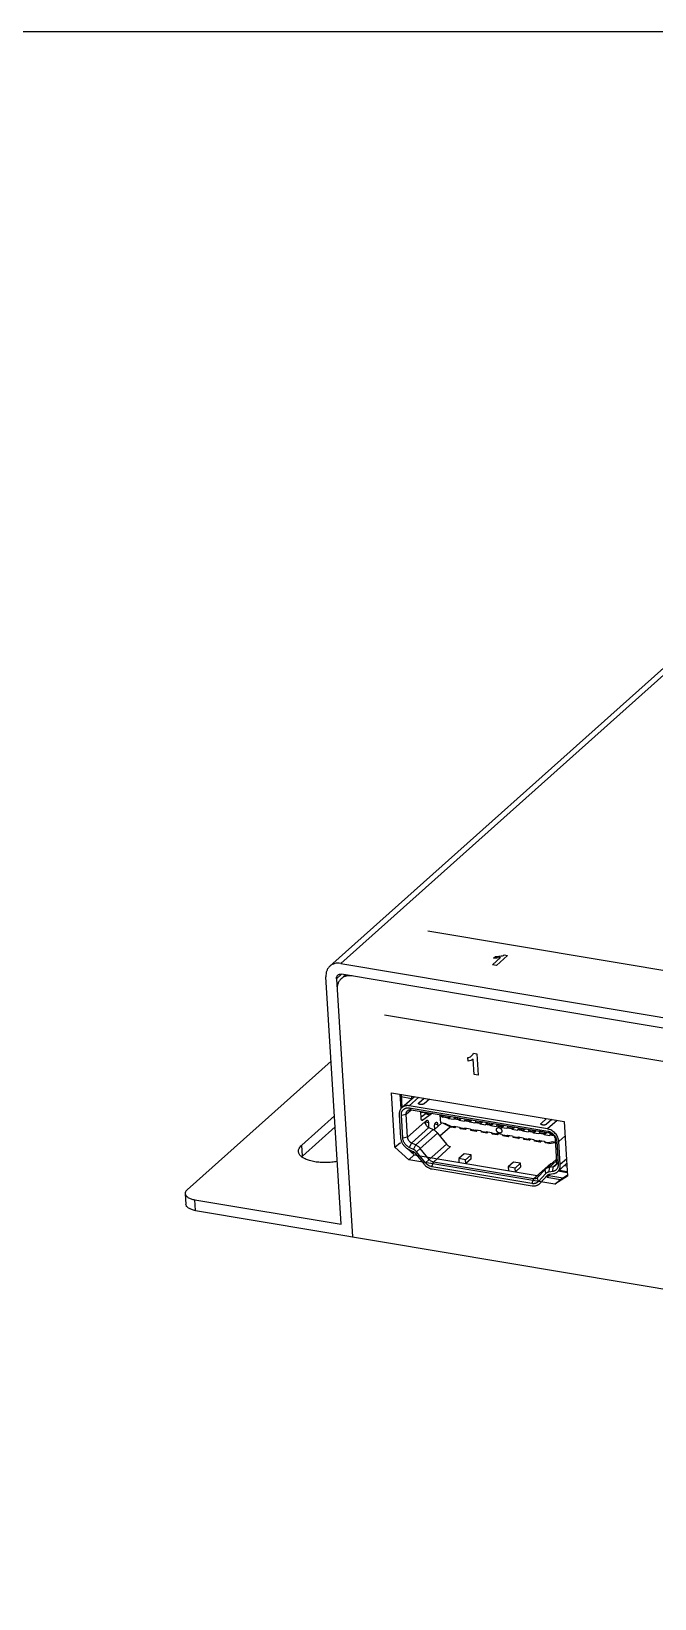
# Paper-space layout 'HD-MD4X2-4K-E_1' of a CAD drawing. Header units: inches. Extents: x 0 to 22, y 0 to 17.
# Drawn here: x 11.06 to 13.11, y 11.85 to 17 of the extents above; entities that cross this region are included whole.
import ezdxf

# ---------------------------------------------------------------- set-up
doc = ezdxf.new("R2010")
doc.units = ezdxf.units.IN
doc.header["$LTSCALE"] = 1.21
doc.header["$MEASUREMENT"] = 0
doc.layers.get('0').update_dxf_attribs({"linetype": 'CONTINUOUS'})

psp = doc.layouts.new('HD-MD4X2-4K-E_1')

# ---------------------------------------------------------------- linework, layer by layer
at = {"color": 7, "linetype": 'CONTINUOUS'}
for p, q in [((0, 17), (22, 17)), ((13.8523, 15.5435), (12.0405, 13.9257)), ((12.0765, 13.935), (13.8883, 15.5527)), ((12.363, 14.0419), (13.7539, 13.8089)), ((12.0765, 13.935), (18.6272, 12.8376)), ((12.5756, 13.9306), (12.6017, 13.9538)), ((12.5892, 13.9283), (12.5756, 13.9306)), ((12.5789, 13.9521), (12.5852, 13.9577)), ((12.6254, 13.9606), (12.5892, 13.9283)), ((12.6144, 13.9625), (12.6254, 13.9606)), ((12.0778, 13.0769), (12.0273, 13.8905)), ((12.0623, 13.8846), (12.0788, 13.8993)), ((12.0623, 13.8846), (12.115, 13.0356)), ((18.6294, 12.802), (12.0787, 13.8994)), ((12.0858, 13.8915), (12.0921, 13.8972)), ((12.2205, 13.7662), (13.6114, 13.5332)), ((12.0445, 13.6133), (11.5707, 13.1903)), ((12.4953, 13.6129), (12.4945, 13.6252)), ((12.5151, 13.5692), (12.5119, 13.6203)), ((12.5132, 13.6397), (12.524, 13.6379)), ((12.524, 13.6379), (12.5284, 13.567)), ((12.5284, 13.567), (12.5151, 13.5692)), ((12.2547, 13.3305), (12.2436, 13.5097)), ((12.2436, 13.5097), (12.8111, 13.4146)), ((12.2708, 13.5052), (12.2738, 13.4564)), ((12.2746, 13.5045), (12.2773, 13.4604)), ((12.2746, 13.4967), (12.3096, 13.4909)), ((12.2774, 13.4605), (12.3185, 13.4972)), ((12.2915, 13.4388), (12.3081, 13.4536)), ((12.3015, 13.4666), (12.333, 13.4947)), ((12.7569, 13.3903), (12.3015, 13.4666)), ((12.3079, 13.4536), (12.3019, 13.4595)), ((12.3019, 13.4595), (12.7573, 13.3832)), ((12.3079, 13.4536), (12.7633, 13.3773)), ((12.3094, 13.4986), (12.3096, 13.4909)), ((12.3096, 13.4909), (12.3097, 13.4893)), ((12.3332, 13.4764), (12.3505, 13.4918)), ((12.3335, 13.4724), (12.3332, 13.4764)), ((12.368, 13.4889), (12.3507, 13.4735)), ((12.0557, 13.4331), (11.9479, 13.3369)), ((12.2686, 13.437), (12.2733, 13.3613)), ((12.2756, 13.4358), (12.2915, 13.4388)), ((12.2803, 13.3601), (12.2756, 13.4358)), ((12.2962, 13.3631), (12.2915, 13.4388)), ((12.3531, 13.4139), (12.2962, 13.3631)), ((12.3407, 13.4252), (12.3393, 13.4484)), ((12.3513, 13.4429), (12.3395, 13.4449)), ((12.3404, 13.4304), (12.3602, 13.4449)), ((12.3463, 13.419), (12.3423, 13.4197)), ((12.3777, 13.4419), (12.3463, 13.419)), ((12.3511, 13.4464), (12.3513, 13.4429)), ((12.3513, 13.4429), (12.3552, 13.4457)), ((12.3542, 13.4086), (12.3551, 13.4121)), ((12.3542, 13.4086), (12.3558, 13.4049)), ((12.3556, 13.4136), (12.3645, 13.4121)), ((12.3645, 13.4121), (12.3655, 13.3954)), ((12.3862, 13.4071), (12.395, 13.4056)), ((12.395, 13.4056), (12.3954, 13.3985)), ((12.4084, 13.4101), (12.3954, 13.3985)), ((12.4037, 13.4355), (12.4057, 13.4372)), ((12.4053, 13.4106), (12.4037, 13.4355)), ((12.4037, 13.4355), (12.4065, 13.435)), ((12.4219, 13.4078), (12.4053, 13.4106)), ((12.4083, 13.4366), (12.4065, 13.435)), ((12.4083, 13.4366), (12.4318, 13.4327)), ((12.4121, 13.4288), (12.4139, 13.4304)), ((12.4303, 13.4258), (12.4121, 13.4288)), ((12.4128, 13.4094), (12.4393, 13.3963)), ((12.4321, 13.4274), (12.4139, 13.4304)), ((12.4219, 13.4078), (12.438, 13.3999)), ((12.4321, 13.4274), (12.4303, 13.4258)), ((12.4305, 13.424), (12.4303, 13.4258)), ((12.439, 13.4317), (12.4305, 13.424)), ((12.448, 13.4211), (12.4305, 13.424)), ((12.4318, 13.4327), (12.432, 13.4328)), ((12.4318, 13.4327), (12.4321, 13.4274)), ((12.4496, 13.4244), (12.4479, 13.4228)), ((12.448, 13.4211), (12.4479, 13.4228)), ((12.4654, 13.4199), (12.4479, 13.4228)), ((12.4493, 13.4298), (12.4495, 13.4299)), ((12.4493, 13.4298), (12.4496, 13.4244)), ((12.4493, 13.4298), (12.4668, 13.4268)), ((12.4672, 13.4215), (12.4496, 13.4244)), ((12.4672, 13.4215), (12.4654, 13.4199)), ((12.4655, 13.4181), (12.4654, 13.4199)), ((12.4741, 13.4258), (12.4655, 13.4181)), ((12.483, 13.4152), (12.4655, 13.4181)), ((12.4668, 13.4268), (12.467, 13.427)), ((12.4668, 13.4268), (12.4672, 13.4215)), ((12.4847, 13.4186), (12.4829, 13.417)), ((12.483, 13.4152), (12.4829, 13.417)), ((12.5004, 13.414), (12.4829, 13.417)), ((12.4843, 13.4239), (12.4845, 13.424)), ((12.4843, 13.4239), (12.4847, 13.4186)), ((12.4843, 13.4239), (12.5019, 13.4209)), ((12.5022, 13.4156), (12.4847, 13.4186)), ((12.5022, 13.4156), (12.5004, 13.414)), ((12.5005, 13.4123), (12.5004, 13.414)), ((12.5091, 13.4199), (12.5005, 13.4123)), ((12.518, 13.4093), (12.5005, 13.4123)), ((12.5019, 13.4209), (12.502, 13.4211)), ((12.5019, 13.4209), (12.5022, 13.4156)), ((12.5197, 13.4127), (12.5179, 13.4111)), ((12.518, 13.4093), (12.5179, 13.4111)), ((12.5354, 13.4082), (12.5179, 13.4111)), ((12.5194, 13.418), (12.5195, 13.4182)), ((12.5194, 13.418), (12.5197, 13.4127)), ((12.5194, 13.418), (12.5369, 13.4151)), ((12.5372, 13.4098), (12.5197, 13.4127)), ((12.5372, 13.4098), (12.5354, 13.4082)), ((12.5355, 13.4064), (12.5354, 13.4082)), ((12.5441, 13.4141), (12.5355, 13.4064)), ((12.5531, 13.4034), (12.5355, 13.4064)), ((12.5369, 13.4151), (12.5371, 13.4152)), ((12.5369, 13.4151), (12.5372, 13.4098)), ((12.5547, 13.4068), (12.5529, 13.4052)), ((12.5531, 13.4034), (12.5529, 13.4052)), ((12.5705, 13.4023), (12.5529, 13.4052)), ((12.5544, 13.4121), (12.5546, 13.4123)), ((12.5544, 13.4121), (12.5547, 13.4068)), ((12.5544, 13.4121), (12.5719, 13.4092)), ((12.5722, 13.4039), (12.5547, 13.4068)), ((12.5722, 13.4039), (12.5705, 13.4023)), ((12.5706, 13.4005), (12.5705, 13.4023)), ((12.5792, 13.4082), (12.5706, 13.4005)), ((12.5719, 13.4092), (12.5721, 13.4094)), ((12.5719, 13.4092), (12.5722, 13.4039)), ((12.5894, 13.4063), (12.5896, 13.4064)), ((12.5894, 13.4063), (12.5898, 13.4009)), ((12.5894, 13.4063), (12.6069, 13.4033)), ((12.6142, 13.4023), (12.6056, 13.3946)), ((12.6069, 13.4033), (12.6071, 13.4035)), ((12.6069, 13.4033), (12.6073, 13.398)), ((12.7361, 13.4089), (12.7533, 13.4243)), ((12.7363, 13.4049), (12.7361, 13.4089)), ((12.7708, 13.4214), (12.7536, 13.406)), ((12.7883, 13.4184), (12.7569, 13.3903)), ((12.8111, 13.4146), (12.8222, 13.2354)), ((12.0579, 13.3976), (11.9501, 13.3014)), ((12.2733, 13.3613), (12.274, 13.3562)), ((12.2962, 13.3631), (12.2803, 13.3601)), ((12.3096, 13.3441), (12.3665, 13.3948)), ((12.38, 13.3885), (12.3231, 13.3377)), ((12.3381, 13.3258), (12.395, 13.3766)), ((12.3665, 13.3948), (12.38, 13.3885)), ((12.3847, 13.389), (12.3827, 13.3871)), ((12.3843, 13.3961), (12.3847, 13.389)), ((12.3954, 13.3985), (12.3847, 13.389)), ((12.395, 13.3766), (12.4244, 13.3404)), ((12.4025, 13.3675), (12.4364, 13.3977)), ((12.438, 13.3999), (12.4494, 13.398)), ((12.4515, 13.3942), (12.4393, 13.3963)), ((12.4493, 13.3997), (12.4494, 13.398)), ((12.4493, 13.3997), (12.4668, 13.3968)), ((12.4511, 13.3994), (12.4494, 13.398)), ((12.4515, 13.3942), (12.4512, 13.3994)), ((12.4515, 13.3942), (12.4564, 13.3986)), ((12.4668, 13.3968), (12.4669, 13.395)), ((12.4669, 13.395), (12.4844, 13.3921)), ((12.469, 13.3913), (12.4688, 13.3947)), ((12.4865, 13.3884), (12.469, 13.3913)), ((12.4843, 13.3939), (12.4844, 13.3921)), ((12.4843, 13.3939), (12.5018, 13.3909)), ((12.4861, 13.3936), (12.4844, 13.3921)), ((12.4865, 13.3884), (12.4862, 13.3936)), ((12.4865, 13.3884), (12.4914, 13.3927)), ((12.5018, 13.3909), (12.5019, 13.3892)), ((12.5019, 13.3892), (12.5195, 13.3862)), ((12.5041, 13.3854), (12.5038, 13.3888)), ((12.5216, 13.3825), (12.5041, 13.3854)), ((12.5194, 13.388), (12.5195, 13.3862)), ((12.5194, 13.388), (12.5369, 13.3851)), ((12.5211, 13.3877), (12.5195, 13.3862)), ((12.5216, 13.3825), (12.5213, 13.3877)), ((12.5216, 13.3825), (12.5264, 13.3868)), ((12.5369, 13.3851), (12.537, 13.3833)), ((12.537, 13.3833), (12.5545, 13.3804)), ((12.5391, 13.3796), (12.5389, 13.383)), ((12.5566, 13.3766), (12.5391, 13.3796)), ((12.5544, 13.3821), (12.5545, 13.3804)), ((12.5544, 13.3821), (12.5719, 13.3792)), ((12.5561, 13.3818), (12.5545, 13.3804)), ((12.5566, 13.3766), (12.5563, 13.3818)), ((12.5566, 13.3766), (12.5615, 13.3809)), ((12.5881, 13.3976), (12.5706, 13.4005)), ((12.5719, 13.3792), (12.572, 13.3774)), ((12.572, 13.3774), (12.5895, 13.3745)), ((12.5741, 13.3737), (12.5739, 13.3771)), ((12.5916, 13.3708), (12.5741, 13.3737)), ((12.5898, 13.4009), (12.588, 13.3994)), ((12.5881, 13.3976), (12.588, 13.3994)), ((12.6055, 13.3964), (12.588, 13.3994)), ((12.5894, 13.3763), (12.5895, 13.3745)), ((12.5894, 13.3763), (12.6069, 13.3733)), ((12.5912, 13.376), (12.5895, 13.3745)), ((12.6073, 13.398), (12.5898, 13.4009)), ((12.5916, 13.3708), (12.5913, 13.3759)), ((12.5916, 13.3708), (12.5965, 13.3751)), ((12.6073, 13.398), (12.6055, 13.3964)), ((12.6056, 13.3946), (12.6055, 13.3964)), ((12.6231, 13.3917), (12.6056, 13.3946)), ((12.6069, 13.3733), (12.607, 13.3716)), ((12.607, 13.3716), (12.6246, 13.3686)), ((12.6092, 13.3678), (12.6089, 13.3712)), ((12.6267, 13.3649), (12.6092, 13.3678)), ((12.6248, 13.3951), (12.623, 13.3935)), ((12.6231, 13.3917), (12.623, 13.3935)), ((12.6405, 13.3906), (12.623, 13.3935)), ((12.6244, 13.3704), (12.6246, 13.3686)), ((12.6244, 13.3704), (12.642, 13.3675)), ((12.6245, 13.4004), (12.6246, 13.4006)), ((12.6245, 13.4004), (12.6248, 13.3951)), ((12.6245, 13.4004), (12.642, 13.3975)), ((12.6262, 13.3701), (12.6246, 13.3686)), ((12.6423, 13.3921), (12.6248, 13.3951)), ((12.6267, 13.3649), (12.6263, 13.3701)), ((12.6267, 13.3649), (12.6315, 13.3692)), ((12.6423, 13.3921), (12.6405, 13.3906)), ((12.6406, 13.3888), (12.6405, 13.3906)), ((12.6492, 13.3964), (12.6406, 13.3888)), ((12.6581, 13.3858), (12.6406, 13.3888)), ((12.642, 13.3975), (12.6422, 13.3976)), ((12.642, 13.3975), (12.6423, 13.3921)), ((12.642, 13.3675), (12.6421, 13.3657)), ((12.6421, 13.3657), (12.6596, 13.3628)), ((12.6442, 13.3619), (12.644, 13.3654)), ((12.6617, 13.359), (12.6442, 13.3619)), ((12.6598, 13.3892), (12.658, 13.3876)), ((12.6581, 13.3858), (12.658, 13.3876)), ((12.6756, 13.3847), (12.658, 13.3876)), ((12.6595, 13.3945), (12.6597, 13.3947)), ((12.6595, 13.3945), (12.6598, 13.3892)), ((12.6595, 13.3945), (12.677, 13.3916)), ((12.6595, 13.3645), (12.6596, 13.3628)), ((12.6595, 13.3645), (12.677, 13.3616)), ((12.6612, 13.3642), (12.6596, 13.3628)), ((12.6773, 13.3863), (12.6598, 13.3892)), ((12.6617, 13.359), (12.6614, 13.3642)), ((12.6617, 13.359), (12.6665, 13.3633)), ((12.6773, 13.3863), (12.6756, 13.3847)), ((12.6757, 13.3829), (12.6756, 13.3847)), ((12.6843, 13.3906), (12.6757, 13.3829)), ((12.6932, 13.38), (12.6757, 13.3829)), ((12.677, 13.3916), (12.6772, 13.3918)), ((12.677, 13.3916), (12.6773, 13.3863)), ((12.677, 13.3616), (12.6771, 13.3598)), ((12.6771, 13.3598), (12.6946, 13.3569)), ((12.6792, 13.3561), (12.679, 13.3595)), ((12.6967, 13.3531), (12.6792, 13.3561)), ((12.6949, 13.3833), (12.6931, 13.3818)), ((12.6932, 13.38), (12.6931, 13.3818)), ((12.7106, 13.3788), (12.6931, 13.3818)), ((12.6945, 13.3887), (12.6947, 13.3888)), ((12.6945, 13.3887), (12.6949, 13.3833)), ((12.6945, 13.3887), (12.712, 13.3857)), ((12.6945, 13.3587), (12.6946, 13.3569)), ((12.6945, 13.3587), (12.712, 13.3557)), ((12.6963, 13.3584), (12.6946, 13.3569)), ((12.7124, 13.3804), (12.6949, 13.3833)), ((12.6967, 13.3531), (12.6964, 13.3583)), ((12.6967, 13.3531), (12.7016, 13.3575)), ((12.7124, 13.3804), (12.7106, 13.3788)), ((12.7107, 13.377), (12.7106, 13.3788)), ((12.7193, 13.3847), (12.7107, 13.377)), ((12.7282, 13.3741), (12.7107, 13.377)), ((12.712, 13.3857), (12.7122, 13.3859)), ((12.712, 13.3857), (12.7124, 13.3804)), ((12.712, 13.3557), (12.7121, 13.3539)), ((12.7121, 13.3539), (12.7296, 13.351)), ((12.7142, 13.3502), (12.714, 13.3536)), ((12.7318, 13.3473), (12.7142, 13.3502)), ((12.7299, 13.3775), (12.7281, 13.3759)), ((12.7282, 13.3741), (12.7281, 13.3759)), ((12.7456, 13.3729), (12.7281, 13.3759)), ((12.7295, 13.3528), (12.7296, 13.351)), ((12.7295, 13.3528), (12.747, 13.3499)), ((12.7296, 13.3828), (12.7297, 13.383)), ((12.7296, 13.3828), (12.7299, 13.3775)), ((12.7471, 13.3799), (12.7296, 13.3828)), ((12.7313, 13.3525), (12.7296, 13.351)), ((12.7474, 13.3745), (12.7299, 13.3775)), ((12.7318, 13.3473), (12.7314, 13.3525)), ((12.7318, 13.3473), (12.7366, 13.3516)), ((12.7474, 13.3745), (12.7456, 13.3729)), ((12.7457, 13.3712), (12.7456, 13.3729)), ((12.7543, 13.3788), (12.7457, 13.3712)), ((12.7632, 13.3682), (12.7457, 13.3712)), ((12.747, 13.3499), (12.7472, 13.3481)), ((12.7471, 13.3799), (12.7472, 13.38)), ((12.7471, 13.3799), (12.7474, 13.3745)), ((12.7573, 13.3832), (12.7633, 13.3773)), ((12.7649, 13.3716), (12.7631, 13.37)), ((12.7632, 13.3682), (12.7631, 13.37)), ((12.778, 13.3675), (12.7631, 13.37)), ((12.7646, 13.3769), (12.7647, 13.377)), ((12.7646, 13.3769), (12.7649, 13.3716)), ((12.7657, 13.3767), (12.7646, 13.3769)), ((12.7763, 13.3697), (12.7649, 13.3716)), ((12.7819, 13.3566), (12.7866, 13.2809)), ((12.7819, 13.3566), (12.7871, 13.3501)), ((12.7871, 13.3501), (12.7918, 13.2744)), ((12.7941, 13.3489), (12.8141, 13.3668)), ((11.9501, 13.3014), (11.9475, 13.2989)), ((11.9501, 13.3014), (11.9479, 13.3369)), ((12.2547, 13.3305), (12.2726, 13.3464)), ((12.3001, 13.2893), (12.2547, 13.3305)), ((12.2811, 13.3397), (12.2811, 13.3386)), ((12.295, 13.326), (12.318, 13.3052)), ((12.3001, 13.2893), (12.318, 13.3052)), ((12.3002, 13.3232), (12.3137, 13.3168)), ((12.3096, 13.3441), (12.3018, 13.3296)), ((12.3153, 13.3232), (12.3018, 13.3296)), ((12.3207, 13.3111), (12.3093, 13.313)), ((12.3231, 13.3377), (12.3096, 13.3441)), ((12.3153, 13.3232), (12.3231, 13.3377)), ((12.318, 13.3052), (12.7289, 13.2364)), ((12.3204, 13.3115), (12.3497, 13.2753)), ((12.3381, 13.3258), (12.3253, 13.3153)), ((12.3547, 13.2792), (12.3253, 13.3153)), ((12.3675, 13.2896), (12.3381, 13.3258)), ((12.4244, 13.3404), (12.3675, 13.2896)), ((12.381, 13.2814), (12.4379, 13.3322)), ((12.4824, 13.3089), (12.4645, 13.293)), ((12.5051, 13.3051), (12.4824, 13.3089)), ((12.5051, 13.3051), (12.4873, 13.2892)), ((12.5059, 13.2926), (12.5051, 13.3051)), ((12.7472, 13.3481), (12.7586, 13.3462)), ((12.7493, 13.3443), (12.7491, 13.3478)), ((12.7615, 13.3423), (12.7493, 13.3443)), ((12.7586, 13.3462), (12.774, 13.3489)), ((12.7615, 13.3423), (12.7826, 13.346)), ((12.774, 13.3489), (12.7825, 13.3474)), ((12.7988, 13.2732), (12.7941, 13.3489)), ((12.7811, 13.2087), (12.3001, 13.2893)), ((12.3547, 13.2792), (12.3675, 13.2896)), ((12.3763, 13.266), (12.381, 13.2814)), ((12.7056, 13.2108), (12.3763, 13.266)), ((12.3768, 13.2589), (12.706, 13.2037)), ((12.7102, 13.2263), (12.381, 13.2814)), ((12.4645, 13.293), (12.4653, 13.2805)), ((12.4873, 13.2892), (12.4645, 13.293)), ((12.4881, 13.2767), (12.4873, 13.2892)), ((12.5059, 13.2926), (12.4881, 13.2767)), ((12.6452, 13.2816), (12.6274, 13.2657)), ((12.6274, 13.2657), (12.6282, 13.2533)), ((12.6502, 13.2619), (12.6274, 13.2657)), ((12.668, 13.2778), (12.6452, 13.2816)), ((12.668, 13.2778), (12.6502, 13.2619)), ((12.651, 13.2494), (12.6502, 13.2619)), ((12.6688, 13.2654), (12.651, 13.2494)), ((12.6688, 13.2654), (12.668, 13.2778)), ((12.7671, 13.2771), (12.7102, 13.2263)), ((12.7485, 13.2571), (12.723, 13.2301)), ((12.7515, 13.244), (12.7485, 13.2571)), ((12.7499, 13.2584), (12.786, 13.2907)), ((12.7623, 13.2641), (12.7607, 13.2486)), ((12.7737, 13.2506), (12.7607, 13.2486)), ((12.7623, 13.2641), (12.7863, 13.2856)), ((12.7753, 13.266), (12.7623, 13.2641)), ((12.7671, 13.2771), (12.7705, 13.2768)), ((12.7737, 13.2506), (12.7753, 13.266)), ((12.7861, 13.2757), (12.7753, 13.266)), ((12.7918, 13.2744), (12.7866, 13.2809)), ((12.79, 13.2497), (12.8197, 13.2763)), ((12.8216, 13.2461), (12.7916, 13.2512)), ((12.7956, 13.2547), (12.8213, 13.2504)), ((12.8188, 13.2911), (12.7988, 13.2732)), ((12.8202, 13.2682), (12.8121, 13.2695)), ((12.8215, 13.2474), (12.8203, 13.2463)), ((12.7102, 13.2263), (12.7056, 13.2108)), ((12.723, 13.2301), (12.7223, 13.2293)), ((12.723, 13.2301), (12.726, 13.217)), ((12.7515, 13.244), (12.726, 13.217)), ((12.73, 13.2099), (12.7316, 13.2114)), ((12.7316, 13.2114), (12.757, 13.2384)), ((12.7657, 13.2419), (12.7547, 13.2321)), ((12.7548, 13.232), (12.7659, 13.2419)), ((12.7548, 13.232), (12.7989, 13.2247)), ((12.7591, 13.2313), (12.7588, 13.2356)), ((12.7608, 13.2374), (12.8067, 13.2297)), ((12.7631, 13.2415), (12.7762, 13.2434)), ((12.8222, 13.2354), (12.7811, 13.2087)), ((12.7811, 13.2087), (12.7989, 13.2247)), ((12.7989, 13.2247), (12.822, 13.2396)), ((11.5643, 13.1778), (11.5665, 13.1423)), ((11.5987, 13.1221), (11.5965, 13.1576)), ((11.5965, 13.1576), (12.0778, 13.0769)), ((11.5987, 13.1221), (19.2171, 11.8458))]:
    psp.add_line(p, q, dxfattribs=at)
for centre, radius, start, end in [((12.1028, 13.8563), 0.0376, 120.8699, 131.754), ((12.3767, 13.4049), 0.0228, 159.0369, 161.6806), ((12.3767, 13.4165), 0.0239, 209.2962, 211.4721), ((12.7648, 13.2417), 0.0224, 131.7551, 136.6868), ((12.7642, 13.2316), 0.00995, 131.7269, 136.6867), ((12.7643, 13.2315), 0.00999, 123.4799, 131.7252)]:
    psp.add_arc(centre, radius, start, end, dxfattribs=at)
psp.add_ellipse((12.3635, 13.4395), major_axis=(0.00394, 0.00009), ratio=0.365162, dxfattribs=at)
for points, knots in [([(12.0405, 13.9257), (12.0382, 13.9237), (12.034, 13.9189), (12.0297, 13.9103), (12.0273, 13.9007), (12.0271, 13.8939), (12.0273, 13.8905)], [0, 0, 0, 0, 0.238556, 0.482266, 0.735577, 1, 1, 1, 1]), ([(12.0765, 13.935), (12.0732, 13.9355), (12.0665, 13.936), (12.0568, 13.9347), (12.0479, 13.9313), (12.0428, 13.9278), (12.0405, 13.9257)], [0, 0, 0, 0, 0.264172, 0.517417, 0.761235, 1, 1, 1, 1]), ([(12.5852, 13.9577), (12.5874, 13.9577), (12.5924, 13.9579), (12.6002, 13.9587), (12.608, 13.9601), (12.6125, 13.9616), (12.6144, 13.9625)], [0, 0, 0, 0, 0.219873, 0.481992, 0.750434, 1, 1, 1, 1]), ([(12.0623, 13.8846), (12.0622, 13.8857), (12.0623, 13.888), (12.0631, 13.8912), (12.0646, 13.8941), (12.0659, 13.8957), (12.0667, 13.8964)], [0, 0, 0, 0, 0.26411, 0.517706, 0.761572, 1, 1, 1, 1]), ([(12.0777, 13.8843), (12.0754, 13.8823), (12.0713, 13.8775), (12.0669, 13.8689), (12.0645, 13.8593), (12.0643, 13.8525), (12.0645, 13.8491)], [0, 0, 0, 0, 0.238556, 0.482266, 0.735577, 1, 1, 1, 1]), ([(12.0667, 13.8964), (12.0675, 13.897), (12.0692, 13.8982), (12.0721, 13.8993), (12.0754, 13.8998), (12.0776, 13.8996), (12.0787, 13.8994)], [0, 0, 0, 0, 0.238646, 0.482625, 0.736146, 1, 1, 1, 1]), ([(12.0976, 13.8937), (12.0951, 13.8932), (12.0902, 13.892), (12.0856, 13.8898), (12.0835, 13.8885)], [0, 0, 0, 0, 0.506401, 1, 1, 1, 1]), ([(12.1137, 13.8936), (12.1124, 13.8938), (12.107, 13.8945), (12.1016, 13.8943), (12.0976, 13.8937)], [0, 0, 0, 0, 0.256619, 1, 1, 1, 1]), ([(12.4945, 13.6252), (12.4964, 13.6255), (12.5003, 13.6267), (12.5057, 13.6297), (12.5105, 13.6338), (12.5126, 13.6377), (12.5132, 13.6397)], [0, 0, 0, 0, 0.219964, 0.482083, 0.750422, 1, 1, 1, 1]), ([(12.2774, 13.4605), (12.2767, 13.4598), (12.2752, 13.4583), (12.2733, 13.4558), (12.2717, 13.4531), (12.2706, 13.4507), (12.2699, 13.4486), (12.2693, 13.4465), (12.2688, 13.4438), (12.2685, 13.4404), (12.2686, 13.4381), (12.2686, 13.437)], [0, 0, 0, 0, 0.118983, 0.238641, 0.359597, 0.482399, 0.544674, 0.60759, 0.735482, 0.866327, 1, 1, 1, 1]), ([(12.2756, 13.4358), (12.2756, 13.4367), (12.2756, 13.4385), (12.2758, 13.4412), (12.2763, 13.4438), (12.277, 13.4463), (12.2781, 13.4486), (12.2793, 13.4508), (12.2808, 13.4528), (12.2826, 13.4545), (12.2845, 13.4561), (12.2866, 13.4574), (12.2889, 13.4584), (12.2913, 13.4592), (12.2938, 13.4597), (12.2965, 13.4599), (12.2992, 13.4599), (12.301, 13.4597), (12.3019, 13.4595)], [0, 0, 0, 0, 0.066876, 0.132346, 0.196347, 0.258978, 0.320439, 0.380975, 0.440855, 0.500386, 0.559901, 0.619734, 0.680195, 0.741557, 0.804069, 0.867938, 0.933267, 1, 1, 1, 1]), ([(12.3015, 13.4666), (12.3003, 13.4668), (12.2981, 13.4671), (12.2947, 13.4671), (12.292, 13.4669), (12.2898, 13.4665), (12.2878, 13.4661), (12.2853, 13.4653), (12.2824, 13.464), (12.2798, 13.4624), (12.2782, 13.4611), (12.2774, 13.4605)], [0, 0, 0, 0, 0.133533, 0.264274, 0.39211, 0.455014, 0.517289, 0.640122, 0.761148, 0.880904, 1, 1, 1, 1]), ([(12.2959, 13.4505), (12.2963, 13.4509), (12.2971, 13.4515), (12.2984, 13.4523), (12.2998, 13.453), (12.3013, 13.4534), (12.3029, 13.4537), (12.3051, 13.4539), (12.3068, 13.4538), (12.3079, 13.4536)], [0, 0, 0, 0, 0.119151, 0.23895, 0.360001, 0.482875, 0.608079, 0.736019, 1, 1, 1, 1]), ([(12.3322, 13.4743), (12.3322, 13.4745), (12.3322, 13.4749), (12.3324, 13.4754), (12.3327, 13.4759), (12.3331, 13.4763), (12.3332, 13.4764)], [0, 0, 0, 0, 0.218608, 0.451706, 0.710185, 1, 1, 1, 1]), ([(12.3507, 13.4735), (12.3505, 13.4732), (12.3499, 13.4728), (12.3488, 13.4722), (12.3475, 13.4717), (12.3461, 13.4713), (12.3446, 13.471), (12.3431, 13.4708), (12.3414, 13.4707), (12.3398, 13.4707), (12.3383, 13.4708), (12.3369, 13.4711), (12.3356, 13.4714), (12.3346, 13.4718), (12.3339, 13.4721), (12.3334, 13.4725), (12.3329, 13.4729), (12.3325, 13.4733), (12.3323, 13.4736), (12.3322, 13.474), (12.3322, 13.4742), (12.3322, 13.4743)], [0, 0, 0, 0, 0.051715, 0.110895, 0.176745, 0.248162, 0.323798, 0.402024, 0.481127, 0.559341, 0.634955, 0.706352, 0.772137, 0.831198, 0.858006, 0.882948, 0.927314, 0.947081, 0.965532, 0.983019, 1, 1, 1, 1]), ([(12.2915, 13.4388), (12.2914, 13.4399), (12.2915, 13.4416), (12.2919, 13.4439), (12.2924, 13.4454), (12.293, 13.4469), (12.2938, 13.4482), (12.2948, 13.4495), (12.2955, 13.4502), (12.2959, 13.4505)], [0, 0, 0, 0, 0.264222, 0.392219, 0.517434, 0.640276, 0.761258, 0.880962, 1, 1, 1, 1]), ([(12.3441, 13.4183), (12.344, 13.4184), (12.3438, 13.4184), (12.3433, 13.4186), (12.3428, 13.419), (12.3422, 13.4196), (12.3418, 13.4204), (12.3414, 13.4214), (12.341, 13.4226), (12.3408, 13.4239), (12.3407, 13.4247), (12.3407, 13.4252)], [0, 0, 0, 0, 0.042134, 0.08508, 0.176195, 0.278316, 0.394136, 0.524782, 0.670201, 0.829352, 1, 1, 1, 1]), ([(12.3463, 13.419), (12.3461, 13.4189), (12.3458, 13.4186), (12.3452, 13.4184), (12.3446, 13.4183), (12.3443, 13.4183), (12.3441, 13.4183)], [0, 0, 0, 0, 0.280234, 0.536178, 0.773359, 1, 1, 1, 1]), ([(12.3531, 13.4139), (12.3531, 13.4135), (12.3533, 13.4117), (12.3537, 13.4099), (12.3542, 13.4086)], [0, 0, 0, 0, 0.24421, 1, 1, 1, 1]), ([(12.3554, 13.4131), (12.3556, 13.4135), (12.356, 13.4144), (12.3566, 13.4156), (12.3573, 13.4167), (12.358, 13.4176), (12.3587, 13.4182), (12.3592, 13.4186), (12.3596, 13.4188), (12.36, 13.4189), (12.3604, 13.419), (12.3607, 13.419), (12.361, 13.419), (12.3611, 13.419)], [0, 0, 0, 0, 0.171299, 0.331035, 0.477194, 0.608515, 0.724538, 0.777094, 0.826319, 0.872609, 0.916497, 0.958687, 1, 1, 1, 1]), ([(12.3563, 13.4041), (12.3569, 13.4031), (12.3583, 13.4012), (12.3607, 13.3986), (12.3635, 13.3965), (12.3655, 13.3953), (12.3665, 13.3948)], [0, 0, 0, 0, 0.251769, 0.504249, 0.754706, 1, 1, 1, 1]), ([(12.3611, 13.419), (12.3612, 13.419), (12.3614, 13.4189), (12.3619, 13.4187), (12.3624, 13.4183), (12.3629, 13.4177), (12.3634, 13.4169), (12.3638, 13.4159), (12.3641, 13.4147), (12.3644, 13.4135), (12.3645, 13.4126), (12.3645, 13.4121)], [0, 0, 0, 0, 0.042131, 0.085083, 0.176216, 0.278317, 0.394142, 0.524801, 0.670268, 0.829423, 1, 1, 1, 1]), ([(12.3843, 13.3961), (12.3843, 13.3965), (12.3842, 13.3975), (12.3843, 13.3995), (12.3846, 13.4019), (12.3852, 13.4044), (12.3858, 13.4062), (12.3863, 13.4075), (12.3869, 13.4087), (12.3875, 13.4097), (12.3881, 13.4106), (12.3888, 13.4114), (12.3895, 13.4119), (12.3902, 13.4123), (12.3908, 13.4125), (12.3913, 13.4125), (12.3915, 13.4125), (12.3916, 13.4125)], [0, 0, 0, 0, 0.072517, 0.148119, 0.303854, 0.458733, 0.533348, 0.604735, 0.672043, 0.734536, 0.791651, 0.84309, 0.888834, 0.929383, 0.965808, 0.983054, 1, 1, 1, 1]), ([(12.3916, 13.4125), (12.3917, 13.4125), (12.3919, 13.4124), (12.3924, 13.4122), (12.3929, 13.4118), (12.3935, 13.4112), (12.3939, 13.4104), (12.3943, 13.4094), (12.3947, 13.4082), (12.3949, 13.407), (12.395, 13.4061), (12.395, 13.4056)], [0, 0, 0, 0, 0.042131, 0.085083, 0.176216, 0.278317, 0.394142, 0.524801, 0.670268, 0.829423, 1, 1, 1, 1]), ([(12.4121, 13.4288), (12.4114, 13.4289), (12.4104, 13.4293), (12.4091, 13.4302), (12.4083, 13.431), (12.4076, 13.4319), (12.4069, 13.4332), (12.4066, 13.4343), (12.4065, 13.435)], [0, 0, 0, 0, 0.242759, 0.370303, 0.499699, 0.629137, 0.756807, 1, 1, 1, 1]), ([(12.4083, 13.4366), (12.4084, 13.4359), (12.4087, 13.4348), (12.4094, 13.4335), (12.4101, 13.4326), (12.4109, 13.4318), (12.4121, 13.4309), (12.4132, 13.4305), (12.4139, 13.4304)], [0, 0, 0, 0, 0.243193, 0.370863, 0.500302, 0.629697, 0.757241, 1, 1, 1, 1]), ([(12.735, 13.4068), (12.735, 13.407), (12.735, 13.4074), (12.7352, 13.4079), (12.7356, 13.4085), (12.7359, 13.4088), (12.7361, 13.4089)], [0, 0, 0, 0, 0.218608, 0.451706, 0.710185, 1, 1, 1, 1]), ([(12.7536, 13.406), (12.7533, 13.4058), (12.7527, 13.4053), (12.7516, 13.4047), (12.7504, 13.4042), (12.749, 13.4038), (12.7475, 13.4035), (12.7459, 13.4033), (12.7443, 13.4032), (12.7427, 13.4032), (12.7412, 13.4033), (12.7397, 13.4036), (12.7384, 13.4039), (12.7374, 13.4043), (12.7368, 13.4046), (12.7362, 13.405), (12.7357, 13.4054), (12.7354, 13.4058), (12.7352, 13.4062), (12.7351, 13.4065), (12.735, 13.4067), (12.735, 13.4068)], [0, 0, 0, 0, 0.051715, 0.110895, 0.176745, 0.248162, 0.323798, 0.402024, 0.481127, 0.559341, 0.634955, 0.706352, 0.772137, 0.831198, 0.858006, 0.882948, 0.927314, 0.947081, 0.965532, 0.983019, 1, 1, 1, 1]), ([(12.274, 13.3562), (12.2743, 13.3545), (12.2753, 13.351), (12.2773, 13.346), (12.2799, 13.3412), (12.2831, 13.3367), (12.2862, 13.3332), (12.2888, 13.3307), (12.293, 13.3272), (12.2969, 13.3247), (12.3002, 13.3232)], [0, 0, 0, 0, 0.120561, 0.243958, 0.369582, 0.496604, 0.624104, 0.68776, 0.751195, 1, 1, 1, 1]), ([(12.3018, 13.3296), (12.3003, 13.3303), (12.2975, 13.3319), (12.2935, 13.3349), (12.2899, 13.3383), (12.2868, 13.3422), (12.2842, 13.3464), (12.2822, 13.3509), (12.2809, 13.3555), (12.2804, 13.3586), (12.2803, 13.3601)], [0, 0, 0, 0, 0.124485, 0.251395, 0.379533, 0.507798, 0.63499, 0.759985, 0.88192, 1, 1, 1, 1]), ([(12.3096, 13.3441), (12.3087, 13.3445), (12.3069, 13.3455), (12.3044, 13.3473), (12.3022, 13.3495), (12.3002, 13.3519), (12.2989, 13.3541), (12.298, 13.356), (12.2969, 13.3587), (12.2963, 13.3612), (12.2962, 13.3631)], [0, 0, 0, 0, 0.124514, 0.25154, 0.379751, 0.508079, 0.635335, 0.698232, 0.760472, 1, 1, 1, 1]), ([(12.38, 13.3885), (12.3829, 13.3871), (12.387, 13.3846), (12.3918, 13.3803), (12.394, 13.3779), (12.395, 13.3766)], [0, 0, 0, 0, 0.494247, 0.746657, 1, 1, 1, 1]), ([(12.5887, 13.3873), (12.5887, 13.3878), (12.5887, 13.3887), (12.5889, 13.3898), (12.5893, 13.3908), (12.5897, 13.3918), (12.5904, 13.3926), (12.5907, 13.393), (12.5909, 13.3932)], [0, 0, 0, 0, 0.264208, 0.392354, 0.517706, 0.761215, 0.880929, 1, 1, 1, 1]), ([(12.604, 13.3785), (12.6038, 13.3782), (12.6031, 13.3778), (12.6021, 13.3772), (12.6009, 13.3769), (12.5999, 13.3768), (12.5991, 13.3768), (12.5982, 13.3769), (12.5967, 13.3772), (12.595, 13.3779), (12.5934, 13.3789), (12.592, 13.3802), (12.5907, 13.3817), (12.5898, 13.3833), (12.5892, 13.3846), (12.5889, 13.3859), (12.5888, 13.3868), (12.5887, 13.3873)], [0, 0, 0, 0, 0.053961, 0.108584, 0.164453, 0.222016, 0.251545, 0.281578, 0.343139, 0.471586, 0.538136, 0.605567, 0.740764, 0.807696, 0.873504, 0.937771, 1, 1, 1, 1]), ([(12.5909, 13.3932), (12.5912, 13.3934), (12.5918, 13.3939), (12.5929, 13.3944), (12.5941, 13.3947), (12.5951, 13.3948), (12.5959, 13.3948), (12.5968, 13.3947), (12.5983, 13.3944), (12.6, 13.3937), (12.6016, 13.3927), (12.603, 13.3914), (12.6043, 13.39), (12.6052, 13.3883), (12.6057, 13.387), (12.6061, 13.3857), (12.6062, 13.3848), (12.6062, 13.3843)], [0, 0, 0, 0, 0.053961, 0.108584, 0.164453, 0.222016, 0.251545, 0.281578, 0.343139, 0.471586, 0.538136, 0.605567, 0.740764, 0.807696, 0.873504, 0.937771, 1, 1, 1, 1]), ([(12.6062, 13.3843), (12.6063, 13.3838), (12.6063, 13.3829), (12.606, 13.3818), (12.6057, 13.3808), (12.6052, 13.3798), (12.6046, 13.379), (12.6042, 13.3786), (12.604, 13.3785)], [0, 0, 0, 0, 0.264208, 0.392354, 0.517706, 0.761215, 0.880929, 1, 1, 1, 1]), ([(12.7941, 13.3489), (12.794, 13.3501), (12.7938, 13.3525), (12.7928, 13.3572), (12.7907, 13.3631), (12.7871, 13.3698), (12.7824, 13.3759), (12.7768, 13.3812), (12.7706, 13.3855), (12.7649, 13.3882), (12.7603, 13.3896), (12.758, 13.3901), (12.7569, 13.3903)], [0, 0, 0, 0, 0.059155, 0.119631, 0.243715, 0.371124, 0.500298, 0.629429, 0.756713, 0.880604, 0.940966, 1, 1, 1, 1]), ([(12.7573, 13.3832), (12.7592, 13.3829), (12.7629, 13.3819), (12.7683, 13.3794), (12.7733, 13.3759), (12.7777, 13.3717), (12.7815, 13.3668), (12.7844, 13.3615), (12.7863, 13.3559), (12.787, 13.352), (12.7871, 13.3501)], [0, 0, 0, 0, 0.119301, 0.243223, 0.370539, 0.499702, 0.628908, 0.756349, 0.880463, 1, 1, 1, 1]), ([(12.7633, 13.3773), (12.7645, 13.3771), (12.7668, 13.3765), (12.7702, 13.3749), (12.7733, 13.3728), (12.7761, 13.3701), (12.7784, 13.3671), (12.7802, 13.3637), (12.7815, 13.3602), (12.7818, 13.3578), (12.7819, 13.3566)], [0, 0, 0, 0, 0.119274, 0.243231, 0.370533, 0.499702, 0.628914, 0.756341, 0.88049, 1, 1, 1, 1]), ([(11.9372, 13.3161), (11.9371, 13.3179), (11.9374, 13.3215), (11.9395, 13.3269), (11.943, 13.3322), (11.9461, 13.3353), (11.9479, 13.3369)], [0, 0, 0, 0, 0.218597, 0.451687, 0.710171, 1, 1, 1, 1]), ([(11.9384, 13.3107), (11.9382, 13.3111), (11.9377, 13.3129), (11.9373, 13.3147), (11.9372, 13.3161)], [0, 0, 0, 0, 0.254459, 1, 1, 1, 1]), ([(11.9437, 13.3024), (11.9426, 13.3037), (11.9405, 13.3063), (11.939, 13.3092), (11.9384, 13.3107)], [0, 0, 0, 0, 0.521156, 1, 1, 1, 1]), ([(11.9591, 13.2918), (11.9561, 13.2933), (11.9506, 13.2963), (11.9457, 13.3003), (11.9437, 13.3024)], [0, 0, 0, 0, 0.536242, 1, 1, 1, 1]), ([(12.3137, 13.3168), (12.315, 13.3162), (12.3174, 13.3147), (12.3195, 13.3126), (12.3204, 13.3115)], [0, 0, 0, 0, 0.494623, 1, 1, 1, 1]), ([(12.3253, 13.3153), (12.3246, 13.3162), (12.3232, 13.3178), (12.32, 13.3206), (12.3173, 13.3223), (12.3153, 13.3232)], [0, 0, 0, 0, 0.253343, 0.505753, 1, 1, 1, 1]), ([(12.3381, 13.3258), (12.3371, 13.3271), (12.3349, 13.3295), (12.3301, 13.3338), (12.326, 13.3363), (12.3231, 13.3377)], [0, 0, 0, 0, 0.253344, 0.505753, 1, 1, 1, 1]), ([(12.4244, 13.3404), (12.4253, 13.3394), (12.4272, 13.3374), (12.4305, 13.3349), (12.4341, 13.3331), (12.4367, 13.3324), (12.4379, 13.3322)], [0, 0, 0, 0, 0.258155, 0.513265, 0.761503, 1, 1, 1, 1]), ([(11.9909, 13.2824), (11.9851, 13.2834), (11.9742, 13.2858), (11.9638, 13.2896), (11.9591, 13.2918)], [0, 0, 0, 0, 0.531809, 1, 1, 1, 1]), ([(12.065, 13.2835), (12.0588, 13.2824), (12.0463, 13.2806), (12.0274, 13.2796), (12.0089, 13.28), (11.9967, 13.2814), (11.9909, 13.2824)], [0, 0, 0, 0, 0.252598, 0.508624, 0.760523, 1, 1, 1, 1]), ([(12.3497, 13.2753), (12.3506, 13.2743), (12.3525, 13.2722), (12.3565, 13.2684), (12.3609, 13.2651), (12.3657, 13.2625), (12.3705, 13.2604), (12.3743, 13.2593), (12.3768, 13.2589)], [0, 0, 0, 0, 0.129171, 0.258258, 0.513244, 0.638472, 0.761619, 1, 1, 1, 1]), ([(12.3763, 13.266), (12.3743, 13.2663), (12.3713, 13.2672), (12.3674, 13.2688), (12.3636, 13.2709), (12.3601, 13.2736), (12.3569, 13.2766), (12.3554, 13.2783), (12.3547, 13.2792)], [0, 0, 0, 0, 0.238381, 0.361528, 0.486756, 0.741742, 0.870829, 1, 1, 1, 1]), ([(12.381, 13.2814), (12.3798, 13.2816), (12.3772, 13.2823), (12.3736, 13.2841), (12.3703, 13.2866), (12.3684, 13.2886), (12.3675, 13.2896)], [0, 0, 0, 0, 0.238497, 0.486735, 0.741845, 1, 1, 1, 1]), ([(12.7623, 13.2641), (12.7611, 13.2639), (12.7588, 13.2635), (12.7561, 13.2624), (12.754, 13.2614), (12.7521, 13.2602), (12.7507, 13.2592), (12.7499, 13.2584)], [0, 0, 0, 0, 0.256464, 0.507566, 0.631572, 0.754841, 1, 1, 1, 1]), ([(12.7607, 13.2486), (12.7598, 13.2485), (12.758, 13.2481), (12.7556, 13.2471), (12.7533, 13.2457), (12.752, 13.2446), (12.7515, 13.244)], [0, 0, 0, 0, 0.256793, 0.507609, 0.754515, 1, 1, 1, 1]), ([(12.7918, 13.2744), (12.7919, 13.2729), (12.7918, 13.2707), (12.7914, 13.2678), (12.791, 13.2658), (12.7903, 13.2638), (12.7892, 13.2613), (12.7875, 13.2584), (12.7852, 13.2559), (12.7831, 13.2543), (12.7814, 13.2532), (12.7796, 13.2522), (12.7771, 13.2512), (12.7751, 13.2508), (12.7737, 13.2506)], [0, 0, 0, 0, 0.134255, 0.199659, 0.263874, 0.327008, 0.389198, 0.511244, 0.63162, 0.691785, 0.752183, 0.813041, 0.874571, 1, 1, 1, 1]), ([(12.7822, 13.2692), (12.7817, 13.2688), (12.7807, 13.268), (12.7791, 13.2671), (12.7772, 13.2664), (12.776, 13.2661), (12.7753, 13.266)], [0, 0, 0, 0, 0.245089, 0.492342, 0.743655, 1, 1, 1, 1]), ([(12.7762, 13.2434), (12.7775, 13.2436), (12.78, 13.2442), (12.7831, 13.2453), (12.7854, 13.2464), (12.787, 13.2474), (12.7885, 13.2485), (12.7895, 13.2493), (12.79, 13.2497)], [0, 0, 0, 0, 0.256381, 0.50754, 0.631564, 0.754805, 0.877527, 1, 1, 1, 1]), ([(12.7866, 13.2809), (12.7867, 13.2798), (12.7866, 13.2781), (12.7862, 13.2759), (12.7857, 13.2743), (12.7851, 13.2729), (12.7843, 13.2715), (12.7833, 13.2703), (12.7826, 13.2695), (12.7822, 13.2692)], [0, 0, 0, 0, 0.264239, 0.392224, 0.517432, 0.640276, 0.76127, 0.880978, 1, 1, 1, 1]), ([(12.79, 13.2497), (12.7907, 13.2504), (12.7922, 13.2519), (12.7941, 13.2544), (12.7957, 13.2571), (12.797, 13.26), (12.798, 13.2631), (12.7986, 13.2664), (12.7989, 13.2698), (12.7989, 13.2721), (12.7988, 13.2732)], [0, 0, 0, 0, 0.118993, 0.238658, 0.359623, 0.482436, 0.607579, 0.735459, 0.866302, 1, 1, 1, 1]), ([(12.726, 13.217), (12.7254, 13.2163), (12.7241, 13.2151), (12.7219, 13.2136), (12.7195, 13.2123), (12.7169, 13.2114), (12.7142, 13.2107), (12.7114, 13.2104), (12.7085, 13.2104), (12.7065, 13.2107), (12.7056, 13.2108)], [0, 0, 0, 0, 0.119419, 0.239259, 0.360093, 0.482623, 0.607486, 0.735187, 0.866048, 1, 1, 1, 1]), ([(12.706, 13.2037), (12.7071, 13.2035), (12.7094, 13.2033), (12.7127, 13.2032), (12.716, 13.2035), (12.7192, 13.2041), (12.7222, 13.2051), (12.725, 13.2063), (12.7276, 13.2079), (12.7292, 13.2092), (12.73, 13.2099)], [0, 0, 0, 0, 0.133541, 0.264268, 0.392086, 0.517211, 0.640035, 0.761058, 0.880862, 1, 1, 1, 1]), ([(12.7223, 13.2293), (12.7219, 13.229), (12.7211, 13.2284), (12.7198, 13.2276), (12.7183, 13.2269), (12.7163, 13.2263), (12.7136, 13.2259), (12.7114, 13.2261), (12.7102, 13.2263)], [0, 0, 0, 0, 0.119223, 0.239112, 0.360218, 0.483125, 0.735867, 1, 1, 1, 1]), ([(12.7588, 13.2399), (12.7594, 13.2403), (12.7608, 13.241), (12.7624, 13.2414), (12.7631, 13.2415)], [0, 0, 0, 0, 0.492891, 1, 1, 1, 1]), ([(11.5707, 13.1903), (11.5696, 13.1893), (11.5678, 13.1874), (11.5656, 13.1843), (11.5644, 13.1811), (11.5642, 13.1788), (11.5643, 13.1778)], [0, 0, 0, 0, 0.289829, 0.548312, 0.781403, 1, 1, 1, 1]), ([(11.5643, 13.1778), (11.5643, 13.1767), (11.5649, 13.1743), (11.5668, 13.171), (11.5697, 13.168), (11.5735, 13.1652), (11.5782, 13.1628), (11.5836, 13.1606), (11.5898, 13.1588), (11.5942, 13.158), (11.5965, 13.1576)], [0, 0, 0, 0, 0.084479, 0.175345, 0.27729, 0.393072, 0.523809, 0.669475, 0.82896, 1, 1, 1, 1]), ([(11.5987, 13.1221), (11.5964, 13.1224), (11.592, 13.1233), (11.5859, 13.1251), (11.5804, 13.1272), (11.5757, 13.1297), (11.5719, 13.1325), (11.569, 13.1355), (11.5671, 13.1388), (11.5666, 13.1411), (11.5665, 13.1423)], [0, 0, 0, 0, 0.171041, 0.330525, 0.476191, 0.606928, 0.72271, 0.824655, 0.915521, 1, 1, 1, 1])]:
    psp.add_open_spline(points, degree=3, knots=knots, dxfattribs=at)
for points in [[(12.6017, 13.9538), (12.5944, 13.9526), (12.5864, 13.952), (12.5789, 13.9521)], [(12.5119, 13.6203), (12.5073, 13.6164), (12.5015, 13.6139), (12.4953, 13.6129)]]:
    psp.add_open_spline(points, degree=3, dxfattribs=at)

doc.saveas('drawing.dxf')
